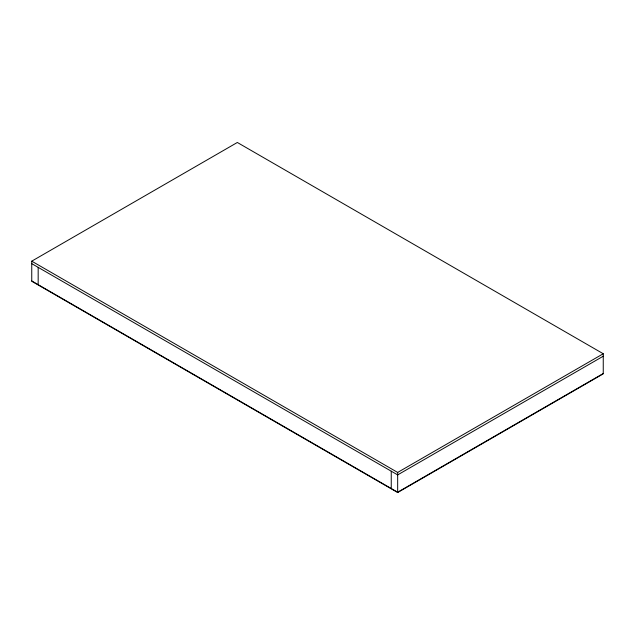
<?xml version="1.0" encoding="UTF-8"?>
<svg xmlns="http://www.w3.org/2000/svg" width="635" height="635" viewBox="0 0 635 635"><rect width="100%" height="100%" fill="white"/><g stroke="black" fill="none" stroke-linecap="round" stroke-linejoin="round"><path stroke-width="0.95" d="M31.75 261.168L237.331 142.478L603.25 353.743L603.25 373.832L397.669 492.522L31.75 281.257L31.75 261.168L397.669 472.432L603.25 353.743M603.25 356.211L397.669 474.901L31.75 263.644M603.25 373.523L397.669 492.212L31.75 280.948M397.669 472.432L397.669 492.522M391.247 471.194L391.247 488.506M38.171 267.351L38.171 284.663"/></g></svg>
